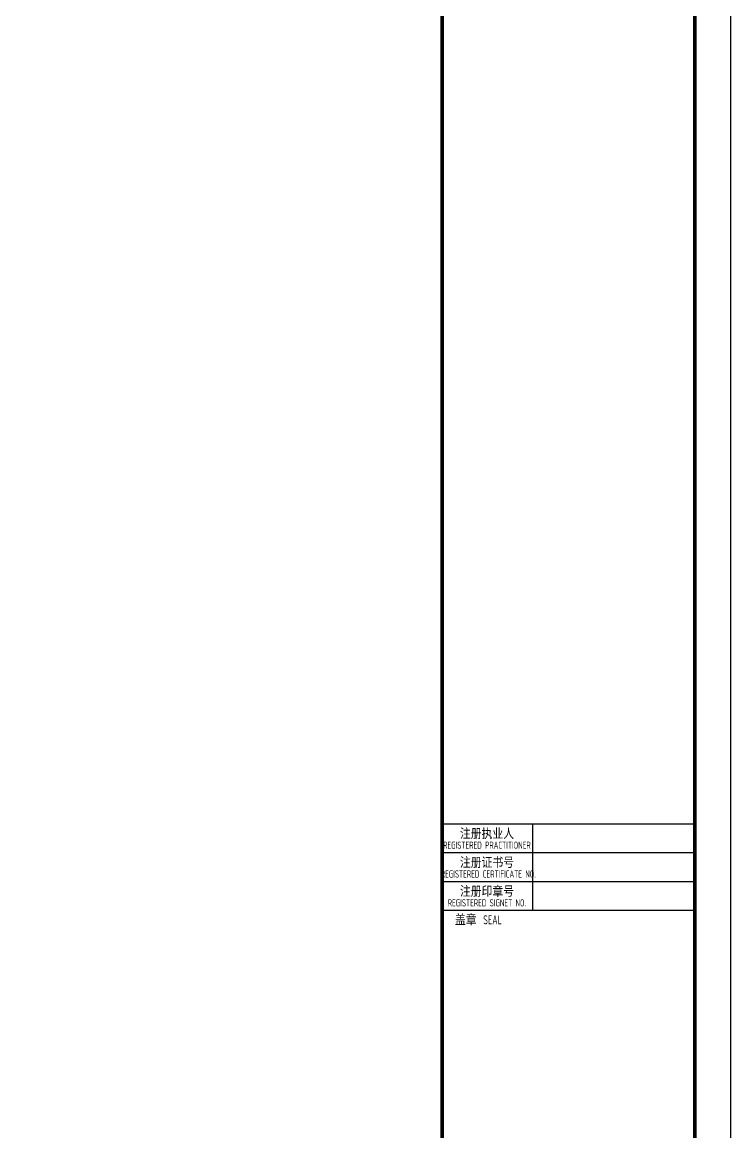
# Model space of a CAD drawing. Extents: x 0 to 302064749, y -59725395 to 1524223.
# Drawn here: x 220168143 to 223114450, y -7673307 to -3058307 of the extents above; entities that cross this region are included whole.
import ezdxf
from ezdxf.enums import TextEntityAlignment as Align

# ---------------------------------------------------------------- set-up
doc = ezdxf.new("R2010")
doc.units = 0
doc.header["$LTSCALE"] = 1000
for name, color, linetype in [('0-底图', 7, 'Continuous'), ('BTTK', 7, 'Continuous'), ('PUB_TITLE', 4, 'Continuous')]:
    doc.layers.add(name, color=color, linetype=linetype)
doc.styles.add('HZ(TK)', font='geniso.shx', dxfattribs={"width": 0.9, "bigfont": 'hztxt.shx'})

# ---------------------------------------------------------------- blocks, each defined once
blk = doc.blocks.new('vhtemplate_2020年新竖式图框_A0')
at = {"layer": 'BTTK'}
for p, q in [((1179, 321.01), (1109, 321.01)), ((1134, 321.01), (1134, 297.01)), ((1179, 313.01), (1109, 313.01)), ((1179, 305.01), (1109, 305.01)), ((1179, 305.01), (1109, 305.01)), ((1134, 305.01), (1134, 297.01)), ((1179, 297.01), (1109, 297.01))]:
    blk.add_line(p, q, dxfattribs=at)
at = {"layer": 'PUB_TITLE', "color": 7}
blk.add_lwpolyline([(0, 0), (1189, 0), (1189, 841), (0, 841)], close=True, dxfattribs=at)
at = {"layer": 'PUB_TITLE', "const_width": 1}
blk.add_lwpolyline([(25, 10), (1179, 10), (1179, 831), (25, 831)], close=True, dxfattribs=at)
blk.add_lwpolyline([(1109, 10), (1109, 831)], dxfattribs=at)
at = {"layer": 'BTTK', "style": 'HZ(TK)'}
for s, p in [('注册执业人', (1121.42, 318.32)), ('注册证书号', (1121.42, 310.32)), ('注册印章号', (1121.42, 302.32))]:
    blk.add_text(s, height=3, dxfattribs=at).set_placement(p, align=Align.MIDDLE_CENTER)
at = {"layer": 'BTTK', "style": 'HZ(TK)', "width": 0.65}
for s, p in [('REGISTERED PRACTITIONER', (1121.39, 315.16)), ('REGISTERED CERTIFICATE NO.', (1121.78, 307.16)), ('REGISTERED SIGNET NO.', (1121.39, 299.16))]:
    blk.add_text(s, height=2, dxfattribs=at).set_placement(p, align=Align.MIDDLE_CENTER)
at = {"layer": 'BTTK', "color": 1, "style": 'HZ(TK)'}
blk.add_text('盖章  ', height=3, dxfattribs=at).set_placement((1117.25, 294.46), align=Align.MIDDLE_CENTER)
at = {"layer": 'BTTK', "color": 1, "style": 'HZ(TK)', "width": 0.65}
blk.add_text('SEAL', height=2.5, dxfattribs=at).set_placement((1122.96, 294.46), align=Align.MIDDLE_CENTER)
at = {"layer": 'BTTK', "color": 4, "style": 'HZ(TK)', "width": 0.9}
for tag, p in [('合作单位', (1144, 743.5)), ('建设单位', (1144, 209.5)), ('工程名称', (1144, 176.5)), ('子项名称', (1154, 160)), ('图纸名称', (1144, 141))]:
    blk.add_attdef(tag, text='', height=3.5, dxfattribs=at).set_placement(p, align=Align.MIDDLE_CENTER)
for tag, p in [('注册证书号', (1156.5, 309.01)), ('注册印章号', (1156.5, 301.01)), ('设计号', (1154, 193)), ('图别', (1137.75, 34)), ('图号', (1170.25, 34)), ('版本号', (1137.75, 26)), ('日期', (1170.25, 26))]:
    blk.add_attdef(tag, text='', height=3.5, dxfattribs=at).set_placement(p, align=Align.MIDDLE)
blk = doc.blocks.new('1#教学楼-电提建筑结构')
at = {"layer": '0-底图', "xscale": 150, "yscale": 150, "zscale": 150}
blk.add_blockref('vhtemplate_2020年新竖式图框_A0', (2031891.8, -111633), dxfattribs=at)

msp = doc.modelspace()

# ---------------------------------------------------------------- block references
at = {"xscale": 100, "yscale": 100, "zscale": 100}
msp.add_blockref('1#教学楼-电提建筑结构', (2090275, -45113), dxfattribs=at)

doc.saveas('drawing.dxf')
